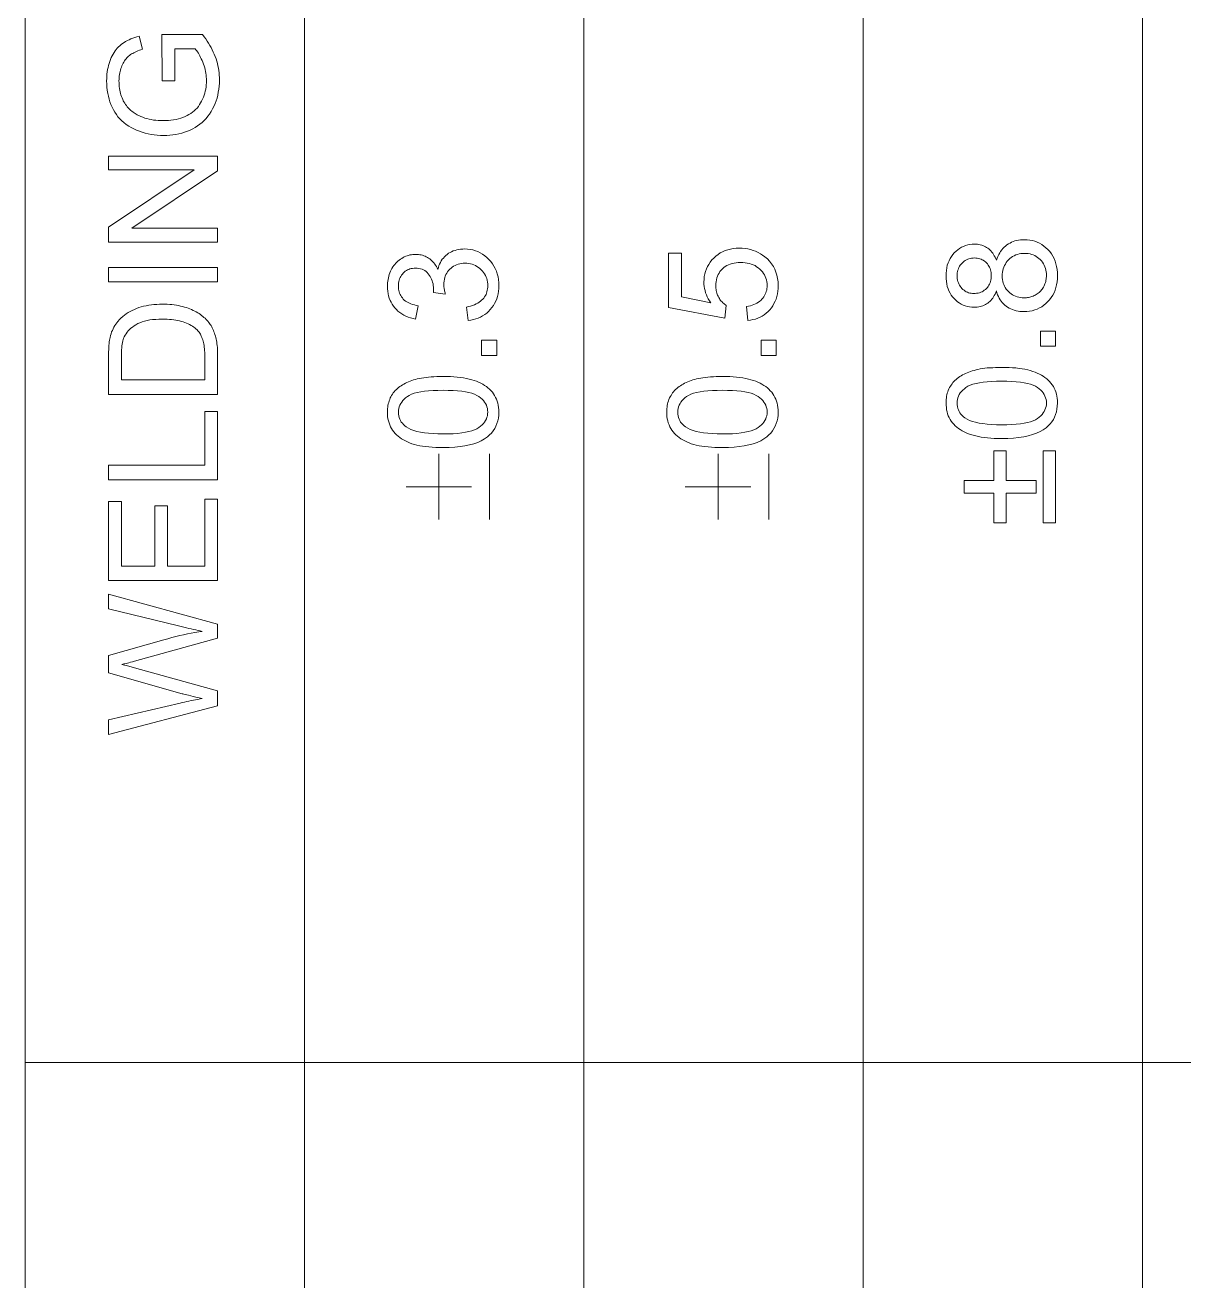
# Model space of a CAD drawing. Extents: x 23 to 417, y 3 to 294.
# Drawn here: x 182.11 to 192.73, y 23.22 to 34.73 of the extents above; entities that cross this region are included whole.
import ezdxf

# ---------------------------------------------------------------- set-up
doc = ezdxf.new("R2010")
doc.units = 0

msp = doc.modelspace()

# ---------------------------------------------------------------- linework, layer by layer
at = {"color": 7, "lineweight": 13}
for p, q in [((182.11, 10.22), (182.11, 50.22)), ((184.67, 10.22), (184.67, 50.22)), ((187.231, 10.22), (187.231, 50.22)), ((189.792, 10.22), (189.792, 50.22)), ((192.352, 10.22), (192.352, 50.22)), ((182.11, 25.22), (230.763, 25.22))]:
    msp.add_line(p, q, dxfattribs=at)
for points in [[(183.482, 34.219), (183.365, 34.219), (183.364, 34.643), (183.735, 34.643), (183.75, 34.623), (183.765, 34.603), (183.778, 34.583), (183.791, 34.564), (183.803, 34.543), (183.815, 34.523), (183.825, 34.503), (183.835, 34.483), (183.844, 34.462), (183.852, 34.441), (183.86, 34.421), (183.866, 34.4), (183.872, 34.379), (183.877, 34.358), (183.882, 34.336), (183.885, 34.315), (183.888, 34.293), (183.89, 34.272), (183.891, 34.25), (183.891, 34.229), (183.891, 34.199), (183.889, 34.171), (183.886, 34.143), (183.881, 34.115), (183.876, 34.088), (183.869, 34.061), (183.86, 34.035), (183.851, 34.01), (183.84, 33.985), (183.828, 33.961), (183.815, 33.937), (183.801, 33.915), (183.785, 33.894), (183.769, 33.874), (183.751, 33.855), (183.732, 33.838), (183.712, 33.821), (183.691, 33.806), (183.669, 33.792), (183.646, 33.779), (183.622, 33.767), (183.597, 33.757), (183.572, 33.748), (183.546, 33.74), (183.519, 33.733), (183.492, 33.727), (183.465, 33.723), (183.437, 33.72), (183.408, 33.718), (183.379, 33.718), (183.35, 33.718), (183.321, 33.72), (183.293, 33.723), (183.265, 33.727), (183.238, 33.733), (183.211, 33.74), (183.184, 33.748), (183.158, 33.757), (183.132, 33.767), (183.107, 33.779), (183.082, 33.791), (183.059, 33.805), (183.036, 33.82), (183.016, 33.836), (182.996, 33.853), (182.978, 33.871), (182.961, 33.89), (182.946, 33.911), (182.932, 33.932), (182.919, 33.954), (182.907, 33.978), (182.897, 34.002), (182.887, 34.026), (182.879, 34.052), (182.873, 34.078), (182.867, 34.104), (182.863, 34.132), (182.86, 34.16), (182.858, 34.189), (182.857, 34.218), (182.858, 34.24), (182.859, 34.261), (182.86, 34.281), (182.863, 34.302), (182.866, 34.322), (182.87, 34.341), (182.874, 34.36), (182.88, 34.378), (182.886, 34.397), (182.892, 34.414), (182.9, 34.432), (182.908, 34.448), (182.916, 34.464), (182.925, 34.478), (182.934, 34.493), (182.944, 34.506), (182.955, 34.519), (182.966, 34.53), (182.978, 34.541), (182.99, 34.552), (183.003, 34.562), (183.017, 34.571), (183.031, 34.58), (183.047, 34.588), (183.063, 34.596), (183.079, 34.603), (183.097, 34.61), (183.115, 34.616), (183.134, 34.622), (183.154, 34.628), (183.187, 34.508), (183.172, 34.504), (183.157, 34.499), (183.144, 34.494), (183.131, 34.488), (183.118, 34.483), (183.107, 34.477), (183.096, 34.471), (183.085, 34.465), (183.076, 34.459), (183.067, 34.452), (183.058, 34.445), (183.05, 34.438), (183.042, 34.43), (183.035, 34.421), (183.027, 34.412), (183.021, 34.402), (183.014, 34.391), (183.008, 34.38), (183.002, 34.369), (182.997, 34.357), (182.992, 34.344), (182.987, 34.331), (182.983, 34.318), (182.98, 34.305), (182.977, 34.291), (182.975, 34.277), (182.973, 34.263), (182.972, 34.249), (182.971, 34.234), (182.97, 34.219), (182.971, 34.201), (182.972, 34.184), (182.973, 34.167), (182.975, 34.15), (182.977, 34.134), (182.98, 34.119), (182.984, 34.104), (182.988, 34.09), (182.993, 34.076), (182.998, 34.062), (183.004, 34.049), (183.01, 34.037), (183.016, 34.025), (183.023, 34.013), (183.03, 34.002), (183.038, 33.992), (183.045, 33.982), (183.053, 33.973), (183.062, 33.964), (183.071, 33.955), (183.08, 33.947), (183.089, 33.94), (183.099, 33.933), (183.108, 33.926), (183.118, 33.919), (183.128, 33.913), (183.138, 33.907), (183.148, 33.902), (183.159, 33.897), (183.17, 33.892), (183.188, 33.885), (183.207, 33.878), (183.227, 33.873), (183.246, 33.868), (183.266, 33.864), (183.287, 33.86), (183.307, 33.857), (183.328, 33.856), (183.349, 33.854), (183.371, 33.854), (183.397, 33.854), (183.423, 33.856), (183.447, 33.858), (183.471, 33.861), (183.494, 33.866), (183.516, 33.871), (183.537, 33.877), (183.557, 33.883), (183.576, 33.891), (183.595, 33.9), (183.612, 33.91), (183.629, 33.92), (183.644, 33.931), (183.659, 33.944), (183.673, 33.957), (183.686, 33.97), (183.698, 33.985), (183.709, 34.001), (183.719, 34.017), (183.728, 34.034), (183.737, 34.052), (183.744, 34.07), (183.751, 34.088), (183.756, 34.106), (183.761, 34.125), (183.765, 34.144), (183.768, 34.163), (183.77, 34.182), (183.772, 34.201), (183.772, 34.221), (183.772, 34.238), (183.771, 34.255), (183.769, 34.272), (183.767, 34.289), (183.764, 34.306), (183.76, 34.323), (183.756, 34.339), (183.751, 34.356), (183.745, 34.372), (183.739, 34.389), (183.732, 34.405), (183.725, 34.42), (183.719, 34.434), (183.712, 34.448), (183.705, 34.461), (183.698, 34.473), (183.69, 34.484), (183.683, 34.494), (183.676, 34.504), (183.668, 34.513), (183.482, 34.513)], [(183.874, 32.741), (182.874, 32.741), (182.874, 32.877), (183.659, 33.402), (182.874, 33.402), (182.874, 33.529), (183.874, 33.529), (183.874, 33.393), (183.088, 32.868), (183.874, 32.868)], [(191.014, 32.294), (191.008, 32.279), (191.002, 32.265), (190.995, 32.252), (190.988, 32.24), (190.98, 32.228), (190.972, 32.217), (190.963, 32.207), (190.954, 32.197), (190.944, 32.189), (190.934, 32.181), (190.924, 32.174), (190.913, 32.168), (190.901, 32.162), (190.89, 32.158), (190.877, 32.153), (190.865, 32.15), (190.852, 32.148), (190.838, 32.146), (190.824, 32.145), (190.81, 32.144), (190.789, 32.145), (190.768, 32.147), (190.748, 32.151), (190.728, 32.157), (190.71, 32.164), (190.692, 32.172), (190.674, 32.183), (190.658, 32.194), (190.642, 32.208), (190.627, 32.223), (190.613, 32.239), (190.6, 32.256), (190.589, 32.274), (190.579, 32.294), (190.571, 32.314), (190.564, 32.335), (190.559, 32.358), (190.555, 32.381), (190.553, 32.406), (190.552, 32.431), (190.553, 32.457), (190.555, 32.482), (190.559, 32.505), (190.564, 32.528), (190.571, 32.55), (190.58, 32.57), (190.59, 32.59), (190.601, 32.608), (190.614, 32.626), (190.628, 32.642), (190.644, 32.657), (190.66, 32.671), (190.677, 32.683), (190.695, 32.693), (190.713, 32.702), (190.732, 32.709), (190.751, 32.715), (190.771, 32.719), (190.792, 32.721), (190.814, 32.722), (190.827, 32.722), (190.841, 32.721), (190.854, 32.719), (190.866, 32.716), (190.879, 32.713), (190.891, 32.709), (190.902, 32.704), (190.913, 32.699), (190.924, 32.692), (190.935, 32.686), (190.945, 32.678), (190.954, 32.669), (190.963, 32.66), (190.972, 32.65), (190.98, 32.64), (190.988, 32.628), (190.995, 32.616), (191.002, 32.603), (191.008, 32.589), (191.014, 32.575), (191.021, 32.593), (191.028, 32.61), (191.035, 32.626), (191.044, 32.641), (191.053, 32.656), (191.063, 32.669), (191.074, 32.682), (191.086, 32.694), (191.098, 32.705), (191.111, 32.715), (191.125, 32.724), (191.139, 32.732), (191.153, 32.739), (191.169, 32.746), (191.184, 32.751), (191.201, 32.755), (191.217, 32.759), (191.235, 32.761), (191.252, 32.762), (191.271, 32.763), (191.296, 32.762), (191.32, 32.759), (191.344, 32.755), (191.367, 32.748), (191.389, 32.74), (191.41, 32.73), (191.43, 32.718), (191.45, 32.705), (191.468, 32.689), (191.486, 32.672), (191.503, 32.654), (191.518, 32.634), (191.531, 32.613), (191.542, 32.59), (191.552, 32.567), (191.56, 32.543), (191.566, 32.517), (191.57, 32.49), (191.573, 32.463), (191.573, 32.433), (191.573, 32.404), (191.57, 32.377), (191.566, 32.35), (191.559, 32.324), (191.552, 32.3), (191.542, 32.276), (191.531, 32.254), (191.517, 32.233), (191.502, 32.213), (191.486, 32.195), (191.468, 32.177), (191.449, 32.162), (191.429, 32.148), (191.409, 32.137), (191.387, 32.127), (191.365, 32.119), (191.342, 32.112), (191.318, 32.108), (191.293, 32.105), (191.267, 32.104), (191.248, 32.105), (191.229, 32.106), (191.212, 32.108), (191.194, 32.112), (191.178, 32.116), (191.162, 32.122), (191.146, 32.128), (191.131, 32.136), (191.117, 32.144), (191.104, 32.153), (191.091, 32.164), (191.079, 32.175), (191.068, 32.187), (191.058, 32.2), (191.048, 32.213), (191.04, 32.228), (191.032, 32.243), (191.025, 32.259), (191.019, 32.276)], [(186.171, 32.023), (186.155, 32.145), (186.175, 32.15), (186.194, 32.155), (186.212, 32.161), (186.229, 32.167), (186.244, 32.174), (186.259, 32.182), (186.272, 32.19), (186.284, 32.198), (186.295, 32.208), (186.305, 32.217), (186.314, 32.228), (186.322, 32.239), (186.329, 32.25), (186.335, 32.262), (186.34, 32.274), (186.344, 32.286), (186.347, 32.299), (186.349, 32.313), (186.351, 32.327), (186.351, 32.341), (186.351, 32.358), (186.349, 32.375), (186.346, 32.391), (186.342, 32.406), (186.336, 32.421), (186.329, 32.436), (186.322, 32.449), (186.313, 32.463), (186.302, 32.475), (186.291, 32.488), (186.279, 32.499), (186.266, 32.509), (186.252, 32.518), (186.238, 32.526), (186.224, 32.532), (186.209, 32.538), (186.193, 32.542), (186.177, 32.545), (186.16, 32.547), (186.142, 32.547), (186.126, 32.547), (186.11, 32.545), (186.094, 32.542), (186.079, 32.538), (186.065, 32.533), (186.052, 32.527), (186.038, 32.52), (186.026, 32.512), (186.014, 32.503), (186.003, 32.492), (185.992, 32.481), (185.983, 32.469), (185.975, 32.456), (185.968, 32.443), (185.962, 32.429), (185.957, 32.415), (185.953, 32.4), (185.95, 32.384), (185.949, 32.368), (185.948, 32.351), (185.948, 32.344), (185.949, 32.337), (185.949, 32.329), (185.95, 32.321), (185.951, 32.312), (185.953, 32.304), (185.955, 32.294), (185.957, 32.285), (185.959, 32.275), (185.962, 32.265), (185.854, 32.278), (185.854, 32.281), (185.854, 32.283), (185.855, 32.285), (185.855, 32.288), (185.855, 32.29), (185.855, 32.292), (185.855, 32.293), (185.855, 32.295), (185.855, 32.297), (185.855, 32.298), (185.855, 32.314), (185.854, 32.329), (185.852, 32.344), (185.849, 32.359), (185.845, 32.373), (185.84, 32.387), (185.835, 32.4), (185.829, 32.414), (185.822, 32.427), (185.814, 32.439), (185.806, 32.451), (185.796, 32.462), (185.786, 32.471), (185.774, 32.48), (185.762, 32.487), (185.749, 32.492), (185.735, 32.497), (185.72, 32.5), (185.705, 32.502), (185.688, 32.502), (185.675, 32.502), (185.662, 32.5), (185.65, 32.498), (185.638, 32.495), (185.626, 32.491), (185.615, 32.486), (185.605, 32.48), (185.595, 32.473), (185.585, 32.465), (185.576, 32.457), (185.568, 32.447), (185.56, 32.437), (185.554, 32.427), (185.548, 32.416), (185.543, 32.404), (185.539, 32.392), (185.536, 32.38), (185.534, 32.366), (185.532, 32.353), (185.532, 32.339), (185.532, 32.324), (185.534, 32.311), (185.536, 32.298), (185.539, 32.285), (185.543, 32.273), (185.548, 32.261), (185.554, 32.25), (185.561, 32.239), (185.568, 32.229), (185.577, 32.219), (185.586, 32.21), (185.597, 32.201), (185.608, 32.194), (185.62, 32.186), (185.633, 32.18), (185.647, 32.174), (185.662, 32.169), (185.678, 32.165), (185.694, 32.161), (185.712, 32.158), (185.69, 32.035), (185.666, 32.04), (185.643, 32.046), (185.621, 32.054), (185.6, 32.062), (185.581, 32.072), (185.562, 32.083), (185.545, 32.095), (185.528, 32.108), (185.513, 32.122), (185.499, 32.137), (185.486, 32.154), (185.474, 32.171), (185.464, 32.189), (185.455, 32.207), (185.448, 32.227), (185.442, 32.247), (185.437, 32.268), (185.434, 32.29), (185.432, 32.312), (185.431, 32.336), (185.431, 32.352), (185.432, 32.368), (185.434, 32.384), (185.437, 32.399), (185.44, 32.414), (185.444, 32.429), (185.448, 32.444), (185.453, 32.458), (185.459, 32.473), (185.466, 32.487), (185.473, 32.5), (185.481, 32.513), (185.489, 32.525), (185.498, 32.536), (185.508, 32.547), (185.517, 32.558), (185.528, 32.567), (185.539, 32.576), (185.55, 32.584), (185.562, 32.592), (185.574, 32.599), (185.586, 32.605), (185.599, 32.611), (185.612, 32.615), (185.624, 32.619), (185.637, 32.623), (185.651, 32.625), (185.664, 32.627), (185.677, 32.628), (185.691, 32.628), (185.704, 32.628), (185.716, 32.627), (185.729, 32.625), (185.741, 32.623), (185.753, 32.62), (185.764, 32.616), (185.776, 32.611), (185.787, 32.606), (185.798, 32.6), (185.809, 32.594), (185.819, 32.586), (185.829, 32.578), (185.839, 32.57), (185.848, 32.56), (185.857, 32.55), (185.865, 32.54), (185.873, 32.529), (185.88, 32.517), (185.887, 32.504), (185.893, 32.491), (185.898, 32.508), (185.903, 32.525), (185.91, 32.54), (185.917, 32.555), (185.925, 32.569), (185.934, 32.583), (185.944, 32.595), (185.954, 32.607), (185.966, 32.618), (185.978, 32.628), (185.992, 32.638), (186.005, 32.646), (186.02, 32.653), (186.035, 32.66), (186.051, 32.665), (186.067, 32.67), (186.084, 32.673), (186.102, 32.676), (186.121, 32.677), (186.14, 32.678), (186.165, 32.677), (186.19, 32.674), (186.215, 32.669), (186.238, 32.662), (186.261, 32.654), (186.282, 32.643), (186.303, 32.631), (186.324, 32.616), (186.343, 32.6), (186.362, 32.582), (186.379, 32.562), (186.394, 32.542), (186.408, 32.52), (186.42, 32.498), (186.43, 32.474), (186.438, 32.449), (186.445, 32.424), (186.449, 32.397), (186.452, 32.369), (186.453, 32.341), (186.452, 32.315), (186.45, 32.29), (186.446, 32.266), (186.44, 32.242), (186.433, 32.22), (186.425, 32.199), (186.414, 32.178), (186.403, 32.159), (186.389, 32.14), (186.374, 32.122), (186.358, 32.105), (186.341, 32.09), (186.323, 32.076), (186.304, 32.064), (186.284, 32.054), (186.263, 32.044), (186.242, 32.037), (186.219, 32.031), (186.196, 32.026)], [(188.734, 32.022), (188.723, 32.151), (188.741, 32.154), (188.759, 32.158), (188.775, 32.163), (188.791, 32.168), (188.805, 32.175), (188.819, 32.182), (188.832, 32.19), (188.844, 32.198), (188.854, 32.207), (188.864, 32.217), (188.873, 32.228), (188.881, 32.239), (188.889, 32.251), (188.895, 32.263), (188.9, 32.275), (188.904, 32.288), (188.908, 32.301), (188.91, 32.315), (188.911, 32.329), (188.912, 32.343), (188.911, 32.361), (188.909, 32.378), (188.906, 32.394), (188.901, 32.41), (188.895, 32.425), (188.888, 32.44), (188.879, 32.454), (188.869, 32.468), (188.858, 32.481), (188.845, 32.493), (188.831, 32.505), (188.816, 32.515), (188.801, 32.525), (188.785, 32.533), (188.767, 32.539), (188.749, 32.545), (188.73, 32.549), (188.71, 32.552), (188.689, 32.554), (188.668, 32.555), (188.647, 32.554), (188.627, 32.552), (188.609, 32.549), (188.591, 32.545), (188.574, 32.54), (188.558, 32.534), (188.542, 32.526), (188.528, 32.517), (188.514, 32.507), (188.502, 32.496), (188.49, 32.484), (188.48, 32.471), (188.471, 32.457), (188.463, 32.443), (188.456, 32.428), (188.451, 32.412), (188.447, 32.395), (188.444, 32.378), (188.442, 32.36), (188.441, 32.341), (188.441, 32.33), (188.442, 32.318), (188.444, 32.307), (188.445, 32.296), (188.448, 32.285), (188.451, 32.274), (188.454, 32.264), (188.458, 32.254), (188.463, 32.244), (188.468, 32.234), (188.474, 32.225), (188.48, 32.216), (188.486, 32.207), (188.492, 32.199), (188.499, 32.192), (188.506, 32.184), (188.514, 32.177), (188.521, 32.171), (188.53, 32.165), (188.538, 32.159), (188.523, 32.044), (188.009, 32.141), (188.009, 32.638), (188.127, 32.638), (188.127, 32.239), (188.395, 32.185), (188.384, 32.203), (188.373, 32.221), (188.363, 32.24), (188.355, 32.258), (188.348, 32.277), (188.343, 32.296), (188.338, 32.315), (188.335, 32.335), (188.333, 32.354), (188.333, 32.374), (188.334, 32.4), (188.336, 32.425), (188.341, 32.449), (188.347, 32.472), (188.355, 32.495), (188.365, 32.516), (188.377, 32.537), (188.391, 32.557), (188.406, 32.577), (188.423, 32.595), (188.442, 32.612), (188.462, 32.627), (188.483, 32.641), (188.504, 32.653), (188.527, 32.663), (188.551, 32.671), (188.576, 32.677), (188.602, 32.681), (188.629, 32.684), (188.657, 32.685), (188.683, 32.684), (188.71, 32.682), (188.735, 32.678), (188.759, 32.672), (188.783, 32.665), (188.806, 32.657), (188.829, 32.646), (188.85, 32.634), (188.871, 32.621), (188.891, 32.606), (188.914, 32.586), (188.935, 32.565), (188.953, 32.542), (188.969, 32.518), (188.982, 32.492), (188.993, 32.465), (189.002, 32.437), (189.008, 32.407), (189.012, 32.376), (189.013, 32.343), (189.012, 32.317), (189.01, 32.291), (189.006, 32.266), (189.001, 32.242), (188.994, 32.219), (188.985, 32.198), (188.975, 32.177), (188.964, 32.157), (188.951, 32.138), (188.936, 32.121), (188.921, 32.104), (188.904, 32.089), (188.886, 32.075), (188.867, 32.063), (188.848, 32.053), (188.827, 32.044), (188.805, 32.036), (188.782, 32.03), (188.759, 32.025)], [(190.806, 32.27), (190.82, 32.27), (190.833, 32.272), (190.846, 32.274), (190.859, 32.277), (190.871, 32.281), (190.882, 32.286), (190.893, 32.292), (190.903, 32.299), (190.913, 32.307), (190.922, 32.315), (190.931, 32.325), (190.938, 32.335), (190.945, 32.345), (190.951, 32.356), (190.956, 32.368), (190.96, 32.38), (190.963, 32.393), (190.965, 32.406), (190.967, 32.42), (190.967, 32.434), (190.967, 32.448), (190.965, 32.462), (190.963, 32.474), (190.96, 32.487), (190.956, 32.499), (190.951, 32.51), (190.945, 32.521), (190.938, 32.531), (190.931, 32.541), (190.922, 32.55), (190.913, 32.559), (190.904, 32.567), (190.894, 32.574), (190.883, 32.579), (190.873, 32.584), (190.862, 32.589), (190.85, 32.592), (190.838, 32.594), (190.826, 32.595), (190.813, 32.596), (190.8, 32.595), (190.787, 32.594), (190.774, 32.592), (190.762, 32.588), (190.751, 32.584), (190.74, 32.579), (190.729, 32.573), (190.719, 32.566), (190.709, 32.558), (190.699, 32.549), (190.691, 32.54), (190.683, 32.529), (190.676, 32.519), (190.67, 32.508), (190.665, 32.497), (190.661, 32.485), (190.657, 32.472), (190.655, 32.46), (190.654, 32.446), (190.653, 32.433), (190.654, 32.419), (190.655, 32.406), (190.657, 32.393), (190.66, 32.38), (190.665, 32.369), (190.669, 32.357), (190.675, 32.346), (190.682, 32.336), (190.69, 32.326), (190.698, 32.316), (190.707, 32.307), (190.717, 32.299), (190.727, 32.292), (190.737, 32.286), (190.748, 32.281), (190.759, 32.277), (190.77, 32.274), (190.782, 32.272), (190.794, 32.27)], [(191.268, 32.23), (191.278, 32.23), (191.289, 32.231), (191.299, 32.232), (191.309, 32.234), (191.32, 32.236), (191.33, 32.239), (191.34, 32.242), (191.35, 32.246), (191.36, 32.25), (191.37, 32.255), (191.379, 32.26), (191.388, 32.266), (191.397, 32.272), (191.405, 32.279), (191.413, 32.286), (191.42, 32.294), (191.427, 32.302), (191.434, 32.31), (191.44, 32.32), (191.446, 32.329), (191.451, 32.339), (191.455, 32.349), (191.459, 32.359), (191.463, 32.37), (191.466, 32.38), (191.468, 32.391), (191.47, 32.402), (191.471, 32.412), (191.472, 32.424), (191.473, 32.435), (191.472, 32.452), (191.47, 32.469), (191.467, 32.485), (191.463, 32.5), (191.458, 32.515), (191.452, 32.529), (191.445, 32.543), (191.436, 32.556), (191.427, 32.568), (191.416, 32.58), (191.404, 32.591), (191.392, 32.601), (191.379, 32.609), (191.366, 32.617), (191.352, 32.623), (191.337, 32.628), (191.322, 32.632), (191.306, 32.635), (191.289, 32.637), (191.272, 32.637), (191.255, 32.637), (191.238, 32.635), (191.222, 32.632), (191.206, 32.628), (191.191, 32.623), (191.177, 32.616), (191.163, 32.609), (191.15, 32.6), (191.137, 32.59), (191.125, 32.578), (191.114, 32.566), (191.104, 32.554), (191.096, 32.54), (191.088, 32.526), (191.082, 32.512), (191.077, 32.497), (191.073, 32.481), (191.07, 32.465), (191.068, 32.448), (191.067, 32.431), (191.068, 32.414), (191.07, 32.397), (191.072, 32.381), (191.077, 32.366), (191.082, 32.352), (191.088, 32.337), (191.095, 32.324), (191.104, 32.311), (191.114, 32.299), (191.125, 32.287), (191.136, 32.276), (191.149, 32.267), (191.162, 32.258), (191.175, 32.251), (191.189, 32.244), (191.204, 32.239), (191.219, 32.235), (191.235, 32.232), (191.251, 32.231)], [(183.874, 32.377), (182.874, 32.377), (182.874, 32.509), (183.874, 32.509)], [(183.874, 31.345), (182.874, 31.345), (182.874, 31.69), (182.874, 31.712), (182.875, 31.734), (182.876, 31.755), (182.877, 31.774), (182.878, 31.792), (182.879, 31.81), (182.881, 31.826), (182.883, 31.841), (182.886, 31.855), (182.889, 31.868), (182.893, 31.885), (182.898, 31.901), (182.903, 31.917), (182.91, 31.932), (182.916, 31.947), (182.924, 31.962), (182.932, 31.976), (182.941, 31.989), (182.95, 32.002), (182.96, 32.014), (182.974, 32.03), (182.988, 32.044), (183.004, 32.058), (183.02, 32.071), (183.036, 32.083), (183.054, 32.095), (183.072, 32.106), (183.091, 32.115), (183.111, 32.124), (183.131, 32.133), (183.152, 32.14), (183.174, 32.147), (183.196, 32.153), (183.219, 32.158), (183.243, 32.162), (183.267, 32.166), (183.291, 32.168), (183.317, 32.17), (183.342, 32.171), (183.369, 32.172), (183.391, 32.172), (183.413, 32.171), (183.435, 32.169), (183.456, 32.168), (183.476, 32.165), (183.496, 32.162), (183.516, 32.159), (183.535, 32.155), (183.553, 32.15), (183.571, 32.145), (183.588, 32.14), (183.605, 32.134), (183.621, 32.128), (183.636, 32.122), (183.651, 32.115), (183.665, 32.108), (183.679, 32.101), (183.692, 32.093), (183.705, 32.085), (183.716, 32.077), (183.728, 32.069), (183.738, 32.06), (183.749, 32.051), (183.759, 32.043), (183.768, 32.033), (183.777, 32.024), (183.785, 32.015), (183.793, 32.005), (183.8, 31.996), (183.807, 31.986), (183.814, 31.976), (183.82, 31.965), (183.826, 31.954), (183.831, 31.943), (183.836, 31.931), (183.841, 31.919), (183.846, 31.907), (183.85, 31.894), (183.854, 31.88), (183.857, 31.867), (183.86, 31.852), (183.863, 31.838), (183.866, 31.823), (183.868, 31.807), (183.87, 31.792), (183.872, 31.775), (183.873, 31.759), (183.874, 31.741), (183.874, 31.724), (183.874, 31.706)], [(183.756, 31.477), (183.756, 31.691), (183.756, 31.71), (183.756, 31.729), (183.755, 31.746), (183.753, 31.763), (183.752, 31.779), (183.75, 31.794), (183.747, 31.809), (183.745, 31.822), (183.741, 31.834), (183.738, 31.846), (183.734, 31.857), (183.73, 31.868), (183.725, 31.878), (183.721, 31.888), (183.716, 31.897), (183.71, 31.905), (183.705, 31.914), (183.699, 31.922), (183.693, 31.929), (183.686, 31.936), (183.676, 31.945), (183.666, 31.954), (183.655, 31.962), (183.643, 31.97), (183.631, 31.978), (183.618, 31.985), (183.604, 31.992), (183.59, 31.998), (183.575, 32.004), (183.559, 32.009), (183.543, 32.014), (183.526, 32.019), (183.509, 32.023), (183.491, 32.026), (183.472, 32.029), (183.452, 32.031), (183.432, 32.033), (183.411, 32.034), (183.389, 32.035), (183.367, 32.035), (183.336, 32.035), (183.307, 32.033), (183.279, 32.031), (183.253, 32.027), (183.228, 32.023), (183.205, 32.017), (183.183, 32.01), (183.162, 32.002), (183.143, 31.994), (183.126, 31.984), (183.109, 31.973), (183.094, 31.962), (183.08, 31.951), (183.067, 31.939), (183.055, 31.927), (183.045, 31.914), (183.035, 31.901), (183.026, 31.887), (183.019, 31.873), (183.013, 31.859), (183.009, 31.847), (183.005, 31.835), (183.002, 31.821), (183, 31.806), (182.997, 31.789), (182.996, 31.772), (182.994, 31.753), (182.993, 31.732), (182.993, 31.711), (182.992, 31.688), (182.992, 31.477)], [(191.556, 31.786), (191.417, 31.786), (191.417, 31.926), (191.556, 31.926)], [(186.435, 31.703), (186.295, 31.703), (186.295, 31.843), (186.435, 31.843)], [(188.996, 31.703), (188.856, 31.703), (188.856, 31.843), (188.996, 31.843)], [(191.063, 30.94), (191.028, 30.941), (190.995, 30.942), (190.963, 30.944), (190.932, 30.946), (190.903, 30.949), (190.875, 30.953), (190.849, 30.958), (190.824, 30.964), (190.8, 30.97), (190.778, 30.977), (190.757, 30.984), (190.737, 30.993), (190.717, 31.002), (190.699, 31.012), (190.682, 31.022), (190.666, 31.033), (190.651, 31.045), (190.636, 31.058), (190.623, 31.071), (190.611, 31.085), (190.6, 31.1), (190.59, 31.116), (190.581, 31.132), (190.573, 31.149), (190.567, 31.167), (190.562, 31.185), (190.558, 31.204), (190.555, 31.224), (190.553, 31.245), (190.552, 31.266), (190.553, 31.282), (190.554, 31.298), (190.555, 31.313), (190.558, 31.328), (190.56, 31.342), (190.564, 31.356), (190.568, 31.369), (190.573, 31.382), (190.579, 31.395), (190.585, 31.408), (190.592, 31.419), (190.599, 31.431), (190.607, 31.442), (190.615, 31.453), (190.624, 31.463), (190.634, 31.473), (190.644, 31.482), (190.655, 31.491), (190.666, 31.5), (190.678, 31.508), (190.691, 31.516), (190.704, 31.523), (190.717, 31.53), (190.731, 31.537), (190.746, 31.543), (190.761, 31.549), (190.777, 31.555), (190.793, 31.56), (190.81, 31.565), (190.827, 31.57), (190.845, 31.574), (190.864, 31.578), (190.885, 31.581), (190.907, 31.584), (190.93, 31.587), (190.954, 31.589), (190.98, 31.59), (191.006, 31.592), (191.034, 31.592), (191.063, 31.592), (191.098, 31.592), (191.131, 31.591), (191.163, 31.589), (191.193, 31.587), (191.222, 31.583), (191.25, 31.579), (191.276, 31.575), (191.301, 31.569), (191.325, 31.563), (191.347, 31.556), (191.368, 31.549), (191.389, 31.54), (191.408, 31.531), (191.426, 31.522), (191.443, 31.511), (191.459, 31.5), (191.475, 31.488), (191.489, 31.475), (191.502, 31.462), (191.514, 31.448), (191.526, 31.433), (191.536, 31.418), (191.545, 31.402), (191.552, 31.385), (191.559, 31.367), (191.564, 31.348), (191.568, 31.329), (191.571, 31.309), (191.573, 31.288), (191.573, 31.266), (191.572, 31.238), (191.569, 31.211), (191.564, 31.185), (191.557, 31.161), (191.548, 31.137), (191.536, 31.115), (191.523, 31.094), (191.507, 31.075), (191.49, 31.056), (191.47, 31.039), (191.443, 31.02), (191.414, 31.004), (191.381, 30.989), (191.345, 30.976), (191.306, 30.965), (191.264, 30.956), (191.218, 30.949), (191.17, 30.944), (191.118, 30.941)], [(185.942, 30.857), (185.907, 30.857), (185.874, 30.858), (185.842, 30.86), (185.811, 30.863), (185.782, 30.866), (185.754, 30.87), (185.727, 30.875), (185.702, 30.88), (185.679, 30.887), (185.656, 30.893), (185.635, 30.901), (185.615, 30.909), (185.596, 30.919), (185.578, 30.928), (185.561, 30.939), (185.544, 30.95), (185.529, 30.962), (185.515, 30.975), (185.502, 30.988), (185.49, 31.002), (185.478, 31.017), (185.468, 31.032), (185.46, 31.048), (185.452, 31.065), (185.446, 31.083), (185.44, 31.102), (185.436, 31.121), (185.433, 31.141), (185.432, 31.162), (185.431, 31.183), (185.431, 31.199), (185.432, 31.214), (185.434, 31.23), (185.436, 31.244), (185.439, 31.259), (185.443, 31.272), (185.447, 31.286), (185.452, 31.299), (185.457, 31.312), (185.463, 31.324), (185.47, 31.336), (185.477, 31.348), (185.485, 31.359), (185.494, 31.369), (185.503, 31.38), (185.513, 31.389), (185.523, 31.399), (185.533, 31.408), (185.545, 31.416), (185.557, 31.424), (185.569, 31.432), (185.582, 31.44), (185.596, 31.447), (185.61, 31.453), (185.624, 31.46), (185.64, 31.466), (185.655, 31.472), (185.671, 31.477), (185.688, 31.482), (185.705, 31.487), (185.724, 31.491), (185.743, 31.495), (185.764, 31.498), (185.785, 31.501), (185.808, 31.503), (185.833, 31.505), (185.858, 31.507), (185.885, 31.508), (185.913, 31.509), (185.942, 31.509), (185.976, 31.509), (186.01, 31.508), (186.041, 31.506), (186.072, 31.503), (186.101, 31.5), (186.129, 31.496), (186.155, 31.491), (186.18, 31.486), (186.204, 31.48), (186.226, 31.473), (186.247, 31.465), (186.267, 31.457), (186.286, 31.448), (186.305, 31.438), (186.322, 31.428), (186.338, 31.417), (186.353, 31.405), (186.367, 31.392), (186.381, 31.379), (186.393, 31.365), (186.404, 31.35), (186.414, 31.334), (186.423, 31.318), (186.431, 31.301), (186.437, 31.283), (186.443, 31.265), (186.447, 31.245), (186.45, 31.225), (186.451, 31.205), (186.452, 31.183), (186.451, 31.155), (186.448, 31.128), (186.443, 31.102), (186.435, 31.077), (186.426, 31.054), (186.415, 31.032), (186.401, 31.011), (186.386, 30.991), (186.368, 30.973), (186.348, 30.956), (186.322, 30.937), (186.292, 30.92), (186.259, 30.905), (186.223, 30.893), (186.184, 30.882), (186.142, 30.873), (186.097, 30.866), (186.048, 30.861), (185.997, 30.858)], [(188.503, 30.857), (188.468, 30.857), (188.434, 30.858), (188.402, 30.86), (188.372, 30.863), (188.342, 30.866), (188.315, 30.87), (188.288, 30.875), (188.263, 30.88), (188.239, 30.887), (188.217, 30.893), (188.196, 30.901), (188.176, 30.909), (188.157, 30.919), (188.138, 30.928), (188.121, 30.939), (188.105, 30.95), (188.09, 30.962), (188.076, 30.975), (188.063, 30.988), (188.05, 31.002), (188.039, 31.017), (188.029, 31.032), (188.02, 31.048), (188.013, 31.065), (188.006, 31.083), (188.001, 31.102), (187.997, 31.121), (187.994, 31.141), (187.992, 31.162), (187.992, 31.183), (187.992, 31.199), (187.993, 31.214), (187.995, 31.23), (187.997, 31.244), (188, 31.259), (188.003, 31.272), (188.007, 31.286), (188.012, 31.299), (188.018, 31.312), (188.024, 31.324), (188.031, 31.336), (188.038, 31.348), (188.046, 31.359), (188.055, 31.369), (188.064, 31.38), (188.073, 31.389), (188.083, 31.399), (188.094, 31.408), (188.106, 31.416), (188.117, 31.424), (188.13, 31.432), (188.143, 31.44), (188.156, 31.447), (188.171, 31.453), (188.185, 31.46), (188.2, 31.466), (188.216, 31.472), (188.232, 31.477), (188.249, 31.482), (188.266, 31.487), (188.284, 31.491), (188.304, 31.495), (188.324, 31.498), (188.346, 31.501), (188.369, 31.503), (188.393, 31.505), (188.419, 31.507), (188.445, 31.508), (188.473, 31.509), (188.503, 31.509), (188.537, 31.509), (188.57, 31.508), (188.602, 31.506), (188.632, 31.503), (188.662, 31.5), (188.689, 31.496), (188.716, 31.491), (188.741, 31.486), (188.764, 31.48), (188.787, 31.473), (188.808, 31.465), (188.828, 31.457), (188.847, 31.448), (188.865, 31.438), (188.882, 31.428), (188.899, 31.417), (188.914, 31.405), (188.928, 31.392), (188.941, 31.379), (188.954, 31.365), (188.965, 31.35), (188.975, 31.334), (188.984, 31.318), (188.992, 31.301), (188.998, 31.283), (189.003, 31.265), (189.007, 31.245), (189.01, 31.225), (189.012, 31.205), (189.013, 31.183), (189.012, 31.155), (189.009, 31.128), (189.003, 31.102), (188.996, 31.077), (188.987, 31.054), (188.975, 31.032), (188.962, 31.011), (188.946, 30.991), (188.929, 30.973), (188.909, 30.956), (188.883, 30.937), (188.853, 30.92), (188.82, 30.905), (188.784, 30.893), (188.745, 30.882), (188.703, 30.873), (188.657, 30.866), (188.609, 30.861), (188.557, 30.858)], [(191.063, 31.066), (191.111, 31.067), (191.155, 31.069), (191.196, 31.072), (191.234, 31.076), (191.268, 31.081), (191.299, 31.087), (191.327, 31.095), (191.352, 31.103), (191.373, 31.113), (191.391, 31.124), (191.406, 31.136), (191.42, 31.148), (191.433, 31.161), (191.443, 31.175), (191.452, 31.189), (191.459, 31.203), (191.465, 31.218), (191.469, 31.234), (191.472, 31.25), (191.473, 31.266), (191.472, 31.283), (191.469, 31.299), (191.465, 31.315), (191.459, 31.33), (191.452, 31.344), (191.443, 31.358), (191.432, 31.372), (191.42, 31.384), (191.406, 31.397), (191.391, 31.409), (191.373, 31.42), (191.351, 31.429), (191.327, 31.438), (191.299, 31.445), (191.268, 31.452), (191.234, 31.457), (191.196, 31.461), (191.155, 31.464), (191.111, 31.466), (191.063, 31.466), (191.016, 31.466), (190.971, 31.464), (190.93, 31.461), (190.892, 31.457), (190.858, 31.452), (190.827, 31.445), (190.799, 31.438), (190.774, 31.429), (190.753, 31.42), (190.735, 31.409), (190.72, 31.397), (190.706, 31.384), (190.694, 31.371), (190.683, 31.358), (190.674, 31.344), (190.667, 31.329), (190.661, 31.314), (190.657, 31.298), (190.655, 31.282), (190.654, 31.265), (190.655, 31.248), (190.657, 31.233), (190.66, 31.217), (190.665, 31.203), (190.672, 31.189), (190.68, 31.176), (190.689, 31.163), (190.7, 31.151), (190.712, 31.14), (190.726, 31.13), (190.745, 31.118), (190.768, 31.107), (190.794, 31.098), (190.823, 31.089), (190.856, 31.082), (190.891, 31.077), (190.929, 31.072), (190.971, 31.069), (191.016, 31.067)], [(185.942, 30.983), (185.989, 30.984), (186.034, 30.985), (186.075, 30.988), (186.112, 30.992), (186.147, 30.998), (186.178, 31.004), (186.206, 31.011), (186.23, 31.02), (186.252, 31.03), (186.27, 31.041), (186.285, 31.053), (186.299, 31.065), (186.311, 31.078), (186.322, 31.091), (186.331, 31.105), (186.338, 31.12), (186.344, 31.135), (186.348, 31.15), (186.35, 31.166), (186.351, 31.183), (186.35, 31.2), (186.348, 31.216), (186.344, 31.231), (186.338, 31.246), (186.331, 31.261), (186.322, 31.275), (186.311, 31.288), (186.299, 31.301), (186.285, 31.313), (186.269, 31.325), (186.251, 31.336), (186.23, 31.346), (186.205, 31.355), (186.178, 31.362), (186.146, 31.368), (186.112, 31.374), (186.074, 31.378), (186.034, 31.381), (185.989, 31.382), (185.942, 31.383), (185.894, 31.382), (185.85, 31.381), (185.809, 31.378), (185.771, 31.374), (185.736, 31.368), (185.705, 31.362), (185.677, 31.355), (185.653, 31.346), (185.632, 31.336), (185.614, 31.325), (185.598, 31.313), (185.585, 31.301), (185.572, 31.288), (185.562, 31.275), (185.553, 31.261), (185.546, 31.246), (185.54, 31.231), (185.536, 31.215), (185.533, 31.199), (185.533, 31.182), (185.533, 31.165), (185.535, 31.149), (185.539, 31.134), (185.544, 31.119), (185.55, 31.106), (185.558, 31.092), (185.568, 31.08), (185.578, 31.068), (185.591, 31.057), (185.604, 31.047), (185.624, 31.035), (185.647, 31.024), (185.673, 31.014), (185.702, 31.006), (185.734, 30.999), (185.77, 30.993), (185.808, 30.989), (185.85, 30.986), (185.894, 30.984)], [(188.503, 30.983), (188.55, 30.984), (188.594, 30.985), (188.635, 30.988), (188.673, 30.992), (188.708, 30.998), (188.739, 31.004), (188.767, 31.011), (188.791, 31.02), (188.812, 31.03), (188.83, 31.041), (188.846, 31.053), (188.86, 31.065), (188.872, 31.078), (188.882, 31.091), (188.891, 31.105), (188.899, 31.12), (188.904, 31.135), (188.909, 31.15), (188.911, 31.166), (188.912, 31.183), (188.911, 31.2), (188.909, 31.216), (188.904, 31.231), (188.899, 31.246), (188.891, 31.261), (188.882, 31.275), (188.872, 31.288), (188.859, 31.301), (188.846, 31.313), (188.83, 31.325), (188.812, 31.336), (188.791, 31.346), (188.766, 31.355), (188.738, 31.362), (188.707, 31.368), (188.673, 31.374), (188.635, 31.378), (188.594, 31.381), (188.55, 31.382), (188.503, 31.383), (188.455, 31.382), (188.41, 31.381), (188.369, 31.378), (188.332, 31.374), (188.297, 31.368), (188.266, 31.362), (188.238, 31.355), (188.214, 31.346), (188.192, 31.336), (188.174, 31.325), (188.159, 31.313), (188.145, 31.301), (188.133, 31.288), (188.122, 31.275), (188.114, 31.261), (188.106, 31.246), (188.101, 31.231), (188.096, 31.215), (188.094, 31.199), (188.093, 31.182), (188.094, 31.165), (188.096, 31.149), (188.1, 31.134), (188.105, 31.119), (188.111, 31.106), (188.119, 31.092), (188.128, 31.08), (188.139, 31.068), (188.151, 31.057), (188.165, 31.047), (188.185, 31.035), (188.208, 31.024), (188.234, 31.014), (188.263, 31.006), (188.295, 30.999), (188.33, 30.993), (188.369, 30.989), (188.41, 30.986), (188.455, 30.984)], [(183.874, 30.563), (182.874, 30.563), (182.874, 30.695), (183.756, 30.695), (183.756, 31.188), (183.874, 31.188)], [(191.379, 30.441), (191.104, 30.441), (191.104, 30.169), (190.99, 30.169), (190.99, 30.441), (190.718, 30.441), (190.718, 30.557), (190.99, 30.557), (190.99, 30.829), (191.104, 30.829), (191.104, 30.557), (191.379, 30.557)], [(191.556, 30.829), (191.556, 30.169), (191.442, 30.169), (191.442, 30.829)], [(183.874, 29.639), (182.874, 29.639), (182.874, 30.362), (182.992, 30.362), (182.992, 29.771), (183.299, 29.771), (183.299, 30.325), (183.416, 30.325), (183.416, 29.771), (183.756, 29.771), (183.756, 30.385), (183.874, 30.385)], [(183.874, 28.492), (182.874, 28.227), (182.874, 28.363), (183.53, 28.515), (183.55, 28.52), (183.571, 28.525), (183.592, 28.529), (183.612, 28.534), (183.632, 28.538), (183.653, 28.542), (183.673, 28.546), (183.694, 28.55), (183.714, 28.554), (183.734, 28.557), (183.704, 28.565), (183.676, 28.571), (183.65, 28.577), (183.628, 28.583), (183.608, 28.588), (183.591, 28.592), (183.577, 28.595), (183.565, 28.598), (183.556, 28.601), (183.55, 28.602), (182.874, 28.793), (182.874, 28.952), (183.38, 29.095), (183.418, 29.106), (183.455, 29.116), (183.491, 29.125), (183.527, 29.134), (183.563, 29.142), (183.598, 29.149), (183.633, 29.156), (183.667, 29.162), (183.701, 29.168), (183.734, 29.173), (183.715, 29.177), (183.695, 29.181), (183.675, 29.186), (183.654, 29.19), (183.633, 29.195), (183.611, 29.2), (183.588, 29.206), (183.565, 29.211), (183.541, 29.217), (183.517, 29.223), (182.874, 29.38), (182.874, 29.513), (183.874, 29.239), (183.874, 29.111), (183.112, 28.9), (183.094, 28.895), (183.077, 28.891), (183.062, 28.886), (183.048, 28.883), (183.035, 28.879), (183.024, 28.876), (183.015, 28.874), (183.007, 28.872), (183, 28.87), (182.995, 28.869), (183.009, 28.866), (183.022, 28.863), (183.035, 28.86), (183.047, 28.857), (183.059, 28.854), (183.07, 28.851), (183.081, 28.848), (183.092, 28.845), (183.102, 28.842), (183.112, 28.84), (183.874, 28.628)]]:
    msp.add_lwpolyline(points, close=True, dxfattribs=at)
for points in [[(185.902, 30.199), (185.902, 30.799)], [(186.368, 30.199), (186.368, 30.799)], [(188.462, 30.199), (188.462, 30.799)], [(188.929, 30.199), (188.929, 30.799)], [(186.202, 30.499), (185.602, 30.499)], [(188.762, 30.499), (188.162, 30.499)]]:
    msp.add_lwpolyline(points, dxfattribs=at)

doc.saveas('drawing.dxf')
